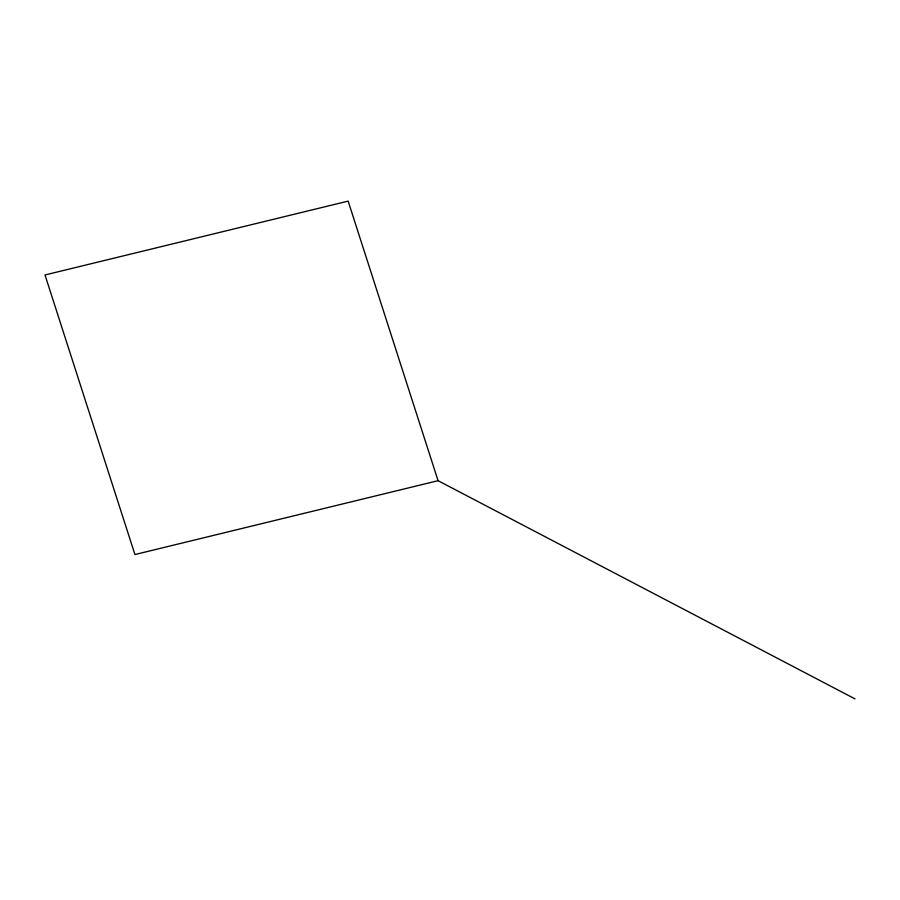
<?xml version="1.0" encoding="UTF-8"?>
<svg xmlns="http://www.w3.org/2000/svg" width="900" height="900" viewBox="0 0 900 900"><rect width="100%" height="100%" fill="white"/><g stroke="black" fill="none" stroke-linecap="round" stroke-linejoin="round"><path stroke-width="1.35" d="M438.075 480.69L134.933 554.546L45 274.972L348.142 201.116L438.075 480.69L855 698.884"/></g></svg>
